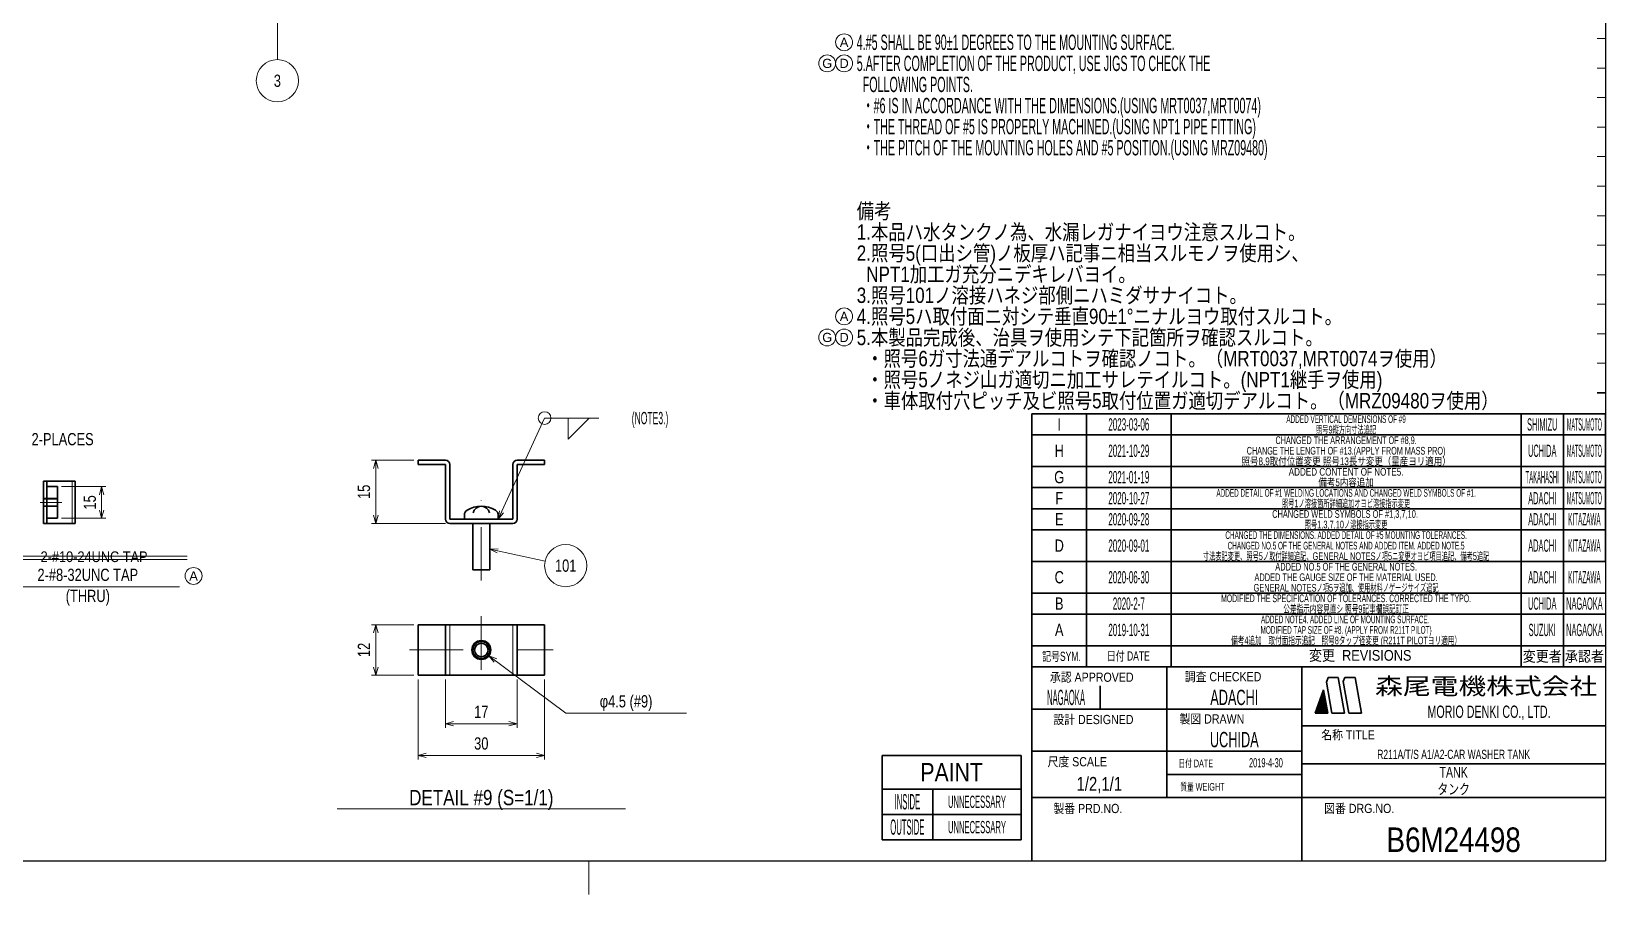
# Model space of a CAD drawing. Header units: millimetres. Extents: x 10 to 832, y 7 to 590.
# Drawn here: x 458.4 to 831.5, y 7 to 211.7 of the extents above; entities that cross this region are included whole.
import ezdxf
from ezdxf.enums import TextEntityAlignment as Align

# ---------------------------------------------------------------- set-up
doc = ezdxf.new("R2010")
doc.units = ezdxf.units.MM
doc.linetypes.add('DASHDOT', pattern=[25.3, 12.7, -6.3, 0, -6.3])
doc.linetypes.add('DASHED', pattern=[19, 12.7, -6.3])
for name, color, linetype in [('GR1_02', 7, 'Continuous'), ('GR1_05', 7, 'Continuous'), ('GR1_15', 7, 'Continuous'), ('GR1_16', 7, 'Continuous'), ('GR2_01', 7, 'Continuous'), ('GR2_05', 7, 'Continuous'), ('図面枠B6M', 7, 'Continuous'), ('表題、部品表_01', 7, 'Continuous')]:
    doc.layers.add(name, color=color, linetype=linetype)
doc.styles.add('HG丸ｺﾞｼｯｸM-PRO', font='')
doc.styles.get('HG丸ｺﾞｼｯｸM-PRO').set_extended_font_data('HG丸ｺﾞｼｯｸM-PRO')

# ---------------------------------------------------------------- blocks, each defined once
blk = doc.blocks.new('BLKF023')
at = {"layer": '図面枠B6M', "color": 2, "linetype": 'Continuous', "lineweight": 25}
for p in [(831.5, 584), (9.5, 15)]:
    blk.add_line(p, (831.5, 15), dxfattribs=at)
at = {"layer": '図面枠B6M', "color": 4, "linetype": 'Continuous', "lineweight": 13}
for p, q in [((829.5, 210), (831.5, 210)), ((829.5, 203), (831.5, 203)), ((829.5, 196), (831.5, 196)), ((829.5, 189), (831.5, 189)), ((829.5, 182), (831.5, 182)), ((829.5, 175), (831.5, 175)), ((829.5, 168), (831.5, 168)), ((829.5, 161), (831.5, 161)), ((829.5, 154), (831.5, 154)), ((829.5, 147), (831.5, 147)), ((829.5, 140), (831.5, 140)), ((829.5, 133), (831.5, 133)), ((590.5, 7), (590.5, 15))]:
    blk.add_line(p, q, dxfattribs=at)
at = {"layer": '図面枠B6M', "color": 3, "linetype": 'Continuous', "lineweight": 35}
for p, q in [((831.5, 126), (829.5, 126)), ((831.5, 121), (829.5, 121)), ((831.5, 116), (829.5, 116)), ((831.5, 108.5), (829.5, 108.5)), ((831.5, 103.5), (829.5, 103.5)), ((831.5, 98.5), (829.5, 98.5)), ((831.5, 93.5), (829.5, 93.5)), ((695.5, 86), (831.5, 86)), ((695.5, 86), (695.5, 15)), ((708.5, 86), (708.5, 61)), ((728.5, 61), (728.5, 86)), ((811.5, 86), (811.5, 61)), ((821.5, 86), (821.5, 61)), ((695.5, 78.5), (831.5, 78.5)), ((695.5, 73.5), (831.5, 73.5)), ((695.5, 66), (831.5, 66)), ((695.5, 61), (831.5, 61)), ((727.5, 61), (727.5, 30)), ((759.5, 61), (759.5, 15)), ((711.73, 56.5), (711.73, 51)), ((765.34, 57.4), (765.73, 58.5)), ((766.64, 50), (765.34, 57.4)), ((765.73, 58.5), (768.14, 58.5)), ((769.64, 50), (768.14, 58.5)), ((769.68, 58.5), (769.32, 57.51)), ((770.64, 50), (769.32, 57.51)), ((769.68, 58.5), (772.14, 58.5)), ((773.64, 50), (772.14, 58.5)), ((762.64, 50), (764.66, 55.55)), ((762.66, 50), (765.19, 52.53)), ((762.71, 50.19), (765.17, 52.65)), ((762.79, 50.41), (765.15, 52.77)), ((762.8, 50), (765.21, 52.41)), ((762.87, 50.64), (765.13, 52.89)), ((762.94, 50), (765.24, 52.29)), ((762.95, 50.86), (765.11, 53.01)), ((763.04, 51.08), (765.09, 53.13)), ((763.12, 51.3), (765.07, 53.25)), ((763.2, 51.53), (765.05, 53.37)), ((763.28, 51.75), (765.02, 53.49)), ((763.36, 51.97), (765, 53.61)), ((763.44, 52.19), (764.98, 53.73)), ((763.52, 52.42), (764.96, 53.86)), ((763.6, 52.64), (764.94, 53.98)), ((763.68, 52.86), (764.92, 54.1)), ((763.76, 53.08), (764.9, 54.22)), ((763.84, 53.31), (764.88, 54.34)), ((763.93, 53.53), (764.85, 54.46)), ((764.01, 53.75), (764.83, 54.58)), ((764.09, 53.97), (764.81, 54.7)), ((764.17, 54.19), (764.79, 54.82)), ((764.25, 54.42), (764.77, 54.94)), ((764.33, 54.64), (764.75, 55.06)), ((764.41, 54.86), (764.73, 55.18)), ((764.49, 55.08), (764.71, 55.3)), ((764.57, 55.31), (764.68, 55.42)), ((764.65, 55.53), (764.66, 55.54)), ((765.64, 50), (764.66, 55.55)), ((695.5, 51), (759.5, 51)), ((762.64, 50), (765.64, 50)), ((763.08, 50), (765.26, 52.17)), ((763.22, 50), (765.28, 52.05)), ((763.36, 50), (765.3, 51.93)), ((763.51, 50), (765.32, 51.81)), ((763.65, 50), (765.34, 51.69)), ((763.79, 50), (765.36, 51.57)), ((763.93, 50), (765.38, 51.45)), ((764.07, 50), (765.41, 51.33)), ((764.21, 50), (765.43, 51.21)), ((764.35, 50), (765.45, 51.09)), ((764.5, 50), (765.47, 50.97)), ((764.64, 50), (765.49, 50.85)), ((764.78, 50), (765.51, 50.73)), ((764.92, 50), (765.53, 50.61)), ((765.06, 50), (765.55, 50.49)), ((765.2, 50), (765.58, 50.37)), ((765.34, 50), (765.6, 50.25)), ((765.49, 50), (765.62, 50.13)), ((765.63, 50), (765.64, 50.01)), ((766.64, 50), (769.64, 50)), ((770.64, 50), (773.64, 50)), ((759.5, 47), (831.5, 47)), ((695.5, 41), (759.5, 41)), ((759.5, 38), (831.5, 38)), ((727.5, 35.5), (759.5, 35.5)), ((695.5, 30), (831.5, 30))]:
    blk.add_line(p, q, dxfattribs=at)
at = {"layer": '図面枠B6M', "color": 4, "linetype": 'Continuous', "lineweight": 13, "style": 'HG丸ｺﾞｼｯｸM-PRO'}
for s, height, width, p in [('記号SYM.', 2.182, 0.69227, (702.53, 63.49)), ('日付 DATE', 2.182, 0.692507, (718.37, 63.58)), ('変更  REVISIONS', 2.5455, 0.887352, (773.35, 63.72)), ('変更者', 2.545, 0.887717, (816.5, 63.5)), ('承認者', 2.545, 0.887717, (826.5, 63.5)), ('承認 APPROVED', 2.1818, 0.863151, (709.71, 58.54)), ('調査 CHECKED', 2.182, 0.863174, (740.84, 58.67)), ('設計 DESIGNED', 2.1818, 0.862613, (710.11, 48.51)), ('製図 DRAWN', 2.182, 0.863099, (738.2, 48.65)), ('名称 TITLE', 2.182, 0.862489, (770.47, 44.87)), ('尺度 SCALE', 2.182, 0.862581, (706.28, 38.49)), ('日付 DATE', 1.818, 0.618255, (734.38, 38.09)), ('質量 WEIGHT', 1.818, 0.618812, (735.96, 32.55)), ('製番 PRD.NO.', 2.182, 0.863299, (708.79, 27.41)), ('図番 DRG.NO.', 2.182, 0.863083, (773.12, 27.42))]:
    blk.add_text(s, height=height, dxfattribs=dict(at, width=width)).set_placement(p, align=Align.MIDDLE_CENTER)
at = {"layer": '図面枠B6M', "color": 2, "linetype": 'Continuous', "lineweight": 25, "style": 'HG丸ｺﾞｼｯｸM-PRO', "width": 1.206081}
blk.add_text('森尾電機株式会社', height=4, dxfattribs=at).set_placement((803.22, 56.43), align=Align.MIDDLE_CENTER)
at = {"layer": '図面枠B6M', "color": 3, "linetype": 'Continuous', "lineweight": 35, "style": 'HG丸ｺﾞｼｯｸM-PRO', "width": 0.652197}
blk.add_text('MORIO DENKI CO., LTD.', height=2.9091, dxfattribs=at).set_placement((803.88, 50.36), align=Align.MIDDLE_CENTER)
blk = doc.blocks.new('BLKF024')
at = {"layer": '図面枠B6M', "color": 3, "linetype": 'Continuous', "lineweight": 35, "style": 'HG丸ｺﾞｼｯｸM-PRO'}
for s, height, width, p in [('E', 2.91, 0.784871, (702, 96)), ('2020-09-28', 2.909, 0.488281, (718.5, 96)), ('CHANGED WELD SYMBOLS OF #1,3,7,10. ', 1.8182, 0.577704, (770, 97.25)), ('ADACHI', 2.909, 0.415454, (816.5, 96)), ('KITAZAWA', 2.909, 0.308644, (826.5, 96)), ('D', 2.91, 0.784656, (702, 89.75)), ('2020-09-01', 2.909, 0.488281, (718.5, 89.75)), ('CHANGED THE DIMENSIONS. ADDED DETAIL OF #5 MOUNTING TOLERANCES.', 1.8182, 0.497638, (770, 92.25)), ('ADACHI', 2.909, 0.415454, (816.5, 89.75)), ('KITAZAWA', 2.909, 0.308644, (826.5, 89.75)), ('C', 2.91, 0.782198, (702, 82.25)), ('2020-06-30', 2.909, 0.488281, (718.5, 82.25)), ('ADDED NO.5 OF THE GENERAL NOTES.', 1.8182, 0.577833, (770, 84.75)), ('ADACHI', 2.909, 0.415454, (816.5, 82.25)), ('KITAZAWA', 2.909, 0.308644, (826.5, 82.25)), ('B', 2.91, 0.78204, (702, 76)), ('2020-2-7', 2.909, 0.488281, (718.5, 76)), ('MODIFIED THE SPECIFICATION OF TOLERANCES. CORRECTED THE TYPO.', 1.8182, 0.537462, (770, 77.25)), ('UCHIDA', 2.909, 0.415827, (816.5, 76)), ('NAGAOKA', 2.909, 0.359254, (826.5, 76)), ('A', 2.91, 0.782973, (702, 69.75)), ('2019-10-31', 2.909, 0.488281, (718.5, 69.75)), ('ADDED NOTE4. ADDED LINE OF MOUNTING SURFACE. ', 1.8182, 0.497713, (770, 72.25)), ('SUZUKI', 2.909, 0.415549, (816.5, 69.75)), ('NAGAOKA', 2.909, 0.359254, (826.5, 69.75)), ('NAGAOKA', 3.636, 0.374843, (703.61, 53.75)), ('ADACHI', 3.636, 0.619335, (743.5, 53.75)), ('UCHIDA', 3.636, 0.61989, (743.5, 43.75)), ('R211A/T/S A1/A2-CAR WASHER TANK', 2.1818, 0.692108, (795.5, 40.25)), ('2019-4-30', 2.182, 0.482367, (751, 38.25)), ('1/2,1/1', 3.273, 0.806298, (711.5, 33.25)), ('TANK', 2.545, 0.741991, (795.5, 36)), ('B6M24498', 5.818, 0.845653, (795.5, 20))]:
    blk.add_text(s, height=height, dxfattribs=dict(at, width=width)).set_placement(p, align=Align.MIDDLE_CENTER)
blk = doc.blocks.new('BLKF074')
at = {"layer": '表題、部品表_01', "color": 3, "linetype": 'Continuous', "lineweight": 35}
for p, q in [((693, 40), (660, 40)), ((660, 40), (660, 20)), ((693, 20), (693, 40)), ((660, 32), (693, 32)), ((672, 32), (672, 20)), ((660, 26), (693, 26)), ((660, 20), (693, 20))]:
    blk.add_line(p, q, dxfattribs=at)
at = {"layer": '表題、部品表_01', "color": 3, "linetype": 'Continuous', "lineweight": 35, "style": 'HG丸ｺﾞｼｯｸM-PRO'}
for s, height, width, p in [('PAINT', 4.364, 0.862766, (676.5, 36)), ('INSIDE', 3.636, 0.375526, (666, 29)), ('UNNECESSARY', 2.9091, 0.464736, (682.5, 29)), ('OUTSIDE', 3.636, 0.375221, (666, 23)), ('UNNECESSARY', 2.9091, 0.464736, (682.5, 23))]:
    blk.add_text(s, height=height, dxfattribs=dict(at, width=width)).set_placement(p, align=Align.MIDDLE_CENTER)
blk = doc.blocks.new('BLKF073')
at = {"layer": '表題、部品表_01', "color": 3, "linetype": 'Continuous', "lineweight": 35}
blk.add_blockref('BLKF074', (0, 0), dxfattribs=at)
blk = doc.blocks.new('FXTIP_ARROW_S')
at = {"color": 0, "linetype": 'Continuous', "lineweight": -2}
for q in [(-1, 0), (-0.97, 0.26), (-0.97, -0.26)]:
    blk.add_line((0, 0), q, dxfattribs=at)
blk = doc.blocks.new('FXTIP_ARROW_E')
at = {"color": 0, "linetype": 'Continuous', "lineweight": -2}
for q in [(-1, 0), (-0.97, 0.26), (-0.97, -0.26)]:
    blk.add_line((0, 0), q, dxfattribs=at)
blk = doc.blocks.new('BLKF111')
at = {"layer": 'GR2_01', "color": 3, "linetype": 'Continuous', "lineweight": 35}
for radius in [2, 1.6]:
    blk.add_circle((565, 65), radius, dxfattribs=at)
blk = doc.blocks.new('BLKF110')
at = {"layer": 'GR2_01', "color": 3, "linetype": 'Continuous', "lineweight": 35}
for p, q in [((550, 71), (580, 71)), ((550, 71), (550, 59)), ((556.5, 71), (556.5, 59)), ((573.5, 71), (573.5, 59)), ((580, 71), (580, 59)), ((550, 59), (580, 59))]:
    blk.add_line(p, q, dxfattribs=at)
at = {"layer": 'GR2_01', "color": 4, "linetype": 'DASHED', "lineweight": 13}
for p, q in [((557.5, 71), (557.5, 59)), ((572.5, 71), (572.5, 59))]:
    blk.add_line(p, q, dxfattribs=at)
at = {"layer": 'GR2_01', "color": 4, "linetype": 'DASHDOT', "lineweight": 13}
for p, q in [((565, 73), (565, 57)), ((548, 65), (582, 65))]:
    blk.add_line(p, q, dxfattribs=at)
at = {"layer": 'GR2_01', "color": 3, "linetype": 'Continuous', "lineweight": 35}
blk.add_blockref('BLKF111', (0, 0), dxfattribs=at)
blk = doc.blocks.new('BLKF112')
at = {"layer": 'GR2_01', "color": 3, "linetype": 'Continuous', "lineweight": 35}
for p, q in [((550, 110), (556.5, 110)), ((550, 109), (550, 110)), ((550, 109), (556.5, 109)), ((556.5, 96), (556.5, 109)), ((557.5, 96), (557.5, 109)), ((572.5, 96), (572.5, 109)), ((573.5, 110), (580, 110)), ((573.5, 96), (573.5, 109)), ((573.5, 109), (580, 109)), ((580, 109), (580, 110)), ((561, 97.04), (561, 96)), ((569, 97.04), (569, 96)), ((557.5, 96), (572.5, 96)), ((557.5, 95), (572.5, 95)), ((563, 84), (563, 95)), ((567, 84), (567, 95)), ((563, 84), (567, 84))]:
    blk.add_line(p, q, dxfattribs=at)
at = {"layer": 'GR2_01', "color": 4, "linetype": 'DASHDOT', "lineweight": 13}
blk.add_line((565, 81.44), (565, 101.7), dxfattribs=at)
at = {"layer": 'GR2_01', "color": 3, "linetype": 'Continuous', "lineweight": 35}
for centre, radius, start, end in [((556.5, 109), 1, 0, 90), ((573.5, 109), 1, 90, 180), ((562.3, 97.04), 1.3, 121.2807, 180), ((565, 92.6), 6.5, 58.7193, 121.2807), ((565, 97.1), 2, 13.0029, 166.9971), ((567.7, 97.04), 1.3, 0, 58.7193), ((557.5, 96), 1, 180, 270), ((572.5, 96), 1, 270, 0)]:
    blk.add_arc(centre, radius, start, end, dxfattribs=at)
blk = doc.blocks.new('BLKF140')
at = {"layer": 'GR1_02', "color": 3, "linetype": 'Continuous', "lineweight": 35}
for p, q in [((461.25, 95), (461.25, 105)), ((461.25, 105), (468.75, 105)), ((462, 95), (462, 105)), ((468.75, 95), (468.75, 105)), ((464.5, 96.25), (464.5, 103.75)), ((461.25, 95), (468.75, 95))]:
    blk.add_line(p, q, dxfattribs=at)
at = {"layer": 'GR1_02', "color": 4, "linetype": 'DASHED', "lineweight": 13}
blk.add_line((468, 95), (468, 105), dxfattribs=at)
at = {"layer": 'GR1_02', "color": 4, "linetype": 'DASHDOT', "lineweight": 13}
blk.add_line((460.46, 100), (465.53, 100), dxfattribs=at)
blk = doc.blocks.new('BLKF139')
at = {"layer": 'GR1_02', "color": 3, "linetype": 'Continuous', "lineweight": 35}
for p, q in [((462, 103.75), (464.5, 103.75)), ((462, 96.25), (464.5, 96.25))]:
    blk.add_line(p, q, dxfattribs=at)
blk.add_blockref('BLKF140', (0, 0), dxfattribs=at)
blk = doc.blocks.new('BLKF141')
at = {"layer": 'GR1_02', "color": 4, "linetype": 'DASHED', "lineweight": 13}
for p, q in [((461.25, 101), (464.5, 101)), ((461.25, 100.8), (464.5, 100.8)), ((461.25, 99.2), (464.5, 99.2)), ((461.25, 99), (464.5, 99))]:
    blk.add_line(p, q, dxfattribs=at)
blk = doc.blocks.new('BLKF162')
at = {"layer": 'GR1_05', "color": 4, "linetype": 'Continuous', "lineweight": 13}
blk.add_circle((496.79, 82.56), 2, dxfattribs=at)
at = {"layer": 'GR1_05', "color": 4, "linetype": 'Continuous', "lineweight": 13, "style": 'HG丸ｺﾞｼｯｸM-PRO', "width": 1.042301}
blk.add_text('A', height=2.18, dxfattribs=at).set_placement((496.79, 82.56), align=Align.MIDDLE_CENTER)
blk = doc.blocks.new('BLKF193')
at = {"layer": 'GR2_05', "color": 4, "linetype": 'Continuous', "lineweight": 13}
blk.add_circle((651, 144.12), 2, dxfattribs=at)
at = {"layer": 'GR2_05', "color": 4, "linetype": 'Continuous', "lineweight": 13, "style": 'HG丸ｺﾞｼｯｸM-PRO', "width": 1.042301}
blk.add_text('A', height=2.18, dxfattribs=at).set_placement((651, 144.12), align=Align.MIDDLE_CENTER)
blk = doc.blocks.new('BLKF194')
at = {"layer": 'GR2_05', "color": 4, "linetype": 'Continuous', "lineweight": 13}
blk.add_circle((651, 209.12), 2, dxfattribs=at)
at = {"layer": 'GR2_05', "color": 4, "linetype": 'Continuous', "lineweight": 13, "style": 'HG丸ｺﾞｼｯｸM-PRO', "width": 1.042301}
blk.add_text('A', height=2.18, dxfattribs=at).set_placement((651, 209.12), align=Align.MIDDLE_CENTER)
blk = doc.blocks.new('BLKF195')
at = {"layer": 'GR2_05', "color": 4, "linetype": 'Continuous', "lineweight": 13}
blk.add_circle((651, 139.12), 2, dxfattribs=at)
at = {"layer": 'GR2_05', "color": 4, "linetype": 'Continuous', "lineweight": 13, "style": 'HG丸ｺﾞｼｯｸM-PRO', "width": 1.042833}
blk.add_text('D', height=2.18, dxfattribs=at).set_placement((651, 139.12), align=Align.MIDDLE_CENTER)
blk = doc.blocks.new('BLKF196')
at = {"layer": 'GR2_05', "color": 4, "linetype": 'Continuous', "lineweight": 13}
blk.add_circle((651, 204.12), 2, dxfattribs=at)
at = {"layer": 'GR2_05', "color": 4, "linetype": 'Continuous', "lineweight": 13, "style": 'HG丸ｺﾞｼｯｸM-PRO', "width": 1.042833}
blk.add_text('D', height=2.18, dxfattribs=at).set_placement((651, 204.12), align=Align.MIDDLE_CENTER)
blk = doc.blocks.new('BLKF198')
at = {"layer": '図面枠B6M', "color": 3, "linetype": 'Continuous', "lineweight": 35}
for p, q in [((695.5, 93.5), (831.5, 93.5)), ((695.5, 93.5), (695.5, 86)), ((708.5, 93.5), (708.5, 86)), ((728.5, 93.5), (728.5, 86)), ((811.5, 93.5), (811.5, 86)), ((821.5, 93.5), (821.5, 86)), ((831.5, 93.5), (831.5, 86)), ((695.5, 86), (831.5, 86))]:
    blk.add_line(p, q, dxfattribs=at)
blk = doc.blocks.new('BLKF197')
at = {"layer": '図面枠B6M', "color": 3, "linetype": 'Continuous', "lineweight": 35}
blk.add_blockref('BLKF198', (0, 0), dxfattribs=at)
blk = doc.blocks.new('BLKF215')
at = {"layer": '図面枠B6M', "color": 3, "linetype": 'Continuous', "lineweight": 35}
for p, q in [((695.5, 98.5), (831.5, 98.5)), ((695.5, 98.5), (695.5, 93.5)), ((708.5, 98.5), (708.5, 93.5)), ((728.5, 98.5), (728.5, 93.5)), ((811.5, 98.5), (811.5, 93.5)), ((821.5, 98.5), (821.5, 93.5)), ((831.5, 98.5), (831.5, 93.5)), ((695.5, 93.5), (831.5, 93.5))]:
    blk.add_line(p, q, dxfattribs=at)
blk = doc.blocks.new('BLKF214')
at = {"layer": '図面枠B6M', "color": 3, "linetype": 'Continuous', "lineweight": 35}
blk.add_blockref('BLKF215', (0, 0), dxfattribs=at)
blk = doc.blocks.new('BLKF228')
at = {"layer": '図面枠B6M', "color": 3, "linetype": 'Continuous', "lineweight": 35}
for p, q in [((695.5, 103.5), (831.5, 103.5)), ((695.5, 103.5), (695.5, 98.5)), ((708.5, 103.5), (708.5, 98.5)), ((728.5, 103.5), (728.5, 98.5)), ((811.5, 103.5), (811.5, 98.5)), ((821.5, 103.5), (821.5, 98.5)), ((831.5, 103.5), (831.5, 98.5)), ((695.5, 98.5), (831.5, 98.5))]:
    blk.add_line(p, q, dxfattribs=at)
blk = doc.blocks.new('BLKF227')
at = {"layer": '図面枠B6M', "color": 3, "linetype": 'Continuous', "lineweight": 35}
blk.add_blockref('BLKF228', (0, 0), dxfattribs=at)
at = {"layer": '図面枠B6M', "color": 4, "linetype": 'Continuous', "lineweight": 13, "style": 'HG丸ｺﾞｼｯｸM-PRO'}
for s, height, width, p in [('F', 2.91, 0.783156, (702, 101)), ('2020-10-27', 2.909, 0.488281, (718.5, 101)), ('ADDED DETAIL OF #1 WELDING LOCATIONS AND CHANGED WELD SYMBOLS OF #1.', 1.8182, 0.49798, (770, 102.25)), ('ADACHI', 2.909, 0.415454, (816.5, 101)), ('MATSUMOTO', 2.909, 0.26157, (826.5, 101))]:
    blk.add_text(s, height=height, dxfattribs=dict(at, width=width)).set_placement(p, align=Align.MIDDLE_CENTER)
blk = doc.blocks.new('BLKF230')
at = {"layer": '図面枠B6M', "color": 3, "linetype": 'Continuous', "lineweight": 35}
for p, q in [((695.5, 108.5), (831.5, 108.5)), ((695.5, 108.5), (695.5, 103.5)), ((708.5, 108.5), (708.5, 103.5)), ((728.5, 108.5), (728.5, 103.5)), ((811.5, 108.5), (811.5, 103.5)), ((821.5, 108.5), (821.5, 103.5)), ((831.5, 108.5), (831.5, 103.5)), ((695.5, 103.5), (831.5, 103.5))]:
    blk.add_line(p, q, dxfattribs=at)
blk = doc.blocks.new('BLKF229')
at = {"layer": '図面枠B6M', "color": 3, "linetype": 'Continuous', "lineweight": 35}
blk.add_blockref('BLKF230', (0, 0), dxfattribs=at)
at = {"layer": '図面枠B6M', "color": 3, "linetype": 'Continuous', "lineweight": 35, "style": 'HG丸ｺﾞｼｯｸM-PRO'}
for s, height, width, p in [('G', 2.91, 0.783387, (702, 106)), ('2021-01-19', 2.909, 0.488281, (718.5, 106)), ('ADDED CONTENT OF NOTE5.', 1.8182, 0.789829, (770, 107.25)), ('TAKAHASHI', 2.909, 0.284557, (816.5, 106)), ('MATSUMOTO', 2.909, 0.26157, (826.5, 106))]:
    blk.add_text(s, height=height, dxfattribs=dict(at, width=width)).set_placement(p, align=Align.MIDDLE_CENTER)
blk = doc.blocks.new('BLKF231')
at = {"layer": 'GR2_05', "color": 4, "linetype": 'Continuous', "lineweight": 13}
blk.add_circle((647, 204.12), 2, dxfattribs=at)
at = {"layer": 'GR2_05', "color": 4, "linetype": 'Continuous', "lineweight": 13, "style": 'HG丸ｺﾞｼｯｸM-PRO', "width": 1.042883}
blk.add_text('G', height=2.18, dxfattribs=at).set_placement((647, 204.12), align=Align.MIDDLE_CENTER)
blk = doc.blocks.new('BLKF232')
at = {"layer": 'GR2_05', "color": 4, "linetype": 'Continuous', "lineweight": 13}
blk.add_circle((647, 139.12), 2, dxfattribs=at)
at = {"layer": 'GR2_05', "color": 4, "linetype": 'Continuous', "lineweight": 13, "style": 'HG丸ｺﾞｼｯｸM-PRO', "width": 1.042883}
blk.add_text('G', height=2.18, dxfattribs=at).set_placement((647, 139.12), align=Align.MIDDLE_CENTER)
blk = doc.blocks.new('BLKF234')
at = {"layer": '図面枠B6M', "color": 3, "linetype": 'Continuous', "lineweight": 35}
for p, q in [((695.5, 116), (831.5, 116)), ((695.5, 116), (695.5, 108.5)), ((708.5, 116), (708.5, 108.5)), ((728.5, 116), (728.5, 108.5)), ((811.5, 116), (811.5, 108.5)), ((821.5, 116), (821.5, 108.5)), ((831.5, 116), (831.5, 108.5)), ((695.5, 108.5), (831.5, 108.5))]:
    blk.add_line(p, q, dxfattribs=at)
blk = doc.blocks.new('BLKF233')
at = {"layer": '図面枠B6M', "color": 3, "linetype": 'Continuous', "lineweight": 35}
blk.add_blockref('BLKF234', (0, 0), dxfattribs=at)
at = {"layer": '図面枠B6M', "color": 3, "linetype": 'Continuous', "lineweight": 35, "style": 'HG丸ｺﾞｼｯｸM-PRO'}
for s, height, width, p in [('CHANGED THE ARRANGEMENT OF #8,9.', 1.8182, 0.618779, (770, 114.75)), ('H', 2.91, 0.781614, (702, 112.25)), ('2021-10-29', 2.909, 0.488281, (718.5, 112.25)), ('UCHIDA', 2.909, 0.415827, (816.5, 112.25)), ('MATSUMOTO', 2.909, 0.26157, (826.5, 112.25))]:
    blk.add_text(s, height=height, dxfattribs=dict(at, width=width)).set_placement(p, align=Align.MIDDLE_CENTER)
blk = doc.blocks.new('BLKF241')
at = {"layer": '図面枠B6M', "color": 3, "linetype": 'Continuous', "lineweight": 35}
for p, q in [((695.5, 121), (831.5, 121)), ((695.5, 121), (695.5, 116)), ((708.5, 121), (708.5, 116)), ((728.5, 121), (728.5, 116)), ((811.5, 121), (811.5, 116)), ((821.5, 121), (821.5, 116)), ((831.5, 121), (831.5, 116)), ((695.5, 116), (831.5, 116))]:
    blk.add_line(p, q, dxfattribs=at)
blk = doc.blocks.new('BLKF240')
at = {"layer": '図面枠B6M', "color": 3, "linetype": 'Continuous', "lineweight": 35}
blk.add_blockref('BLKF241', (0, 0), dxfattribs=at)
at = {"layer": '図面枠B6M', "color": 4, "linetype": 'Continuous', "lineweight": 13, "style": 'HG丸ｺﾞｼｯｸM-PRO'}
for s, height, width, p in [('I', 2.91, 0.781614, (702, 118.5)), ('2023-03-06', 2.909, 0.488281, (718.5, 118.5)), ('ADDED VERTICAL DEMENSIONS OF #9', 1.8182, 0.497675, (770, 119.75)), ('SHIMIZU', 2.909, 0.359252, (816.5, 118.5)), ('MATSUMOTO', 2.909, 0.26157, (826.5, 118.5))]:
    blk.add_text(s, height=height, dxfattribs=dict(at, width=width)).set_placement(p, align=Align.MIDDLE_CENTER)

msp = doc.modelspace()

# ---------------------------------------------------------------- linework, layer by layer
at = {"layer": 'GR1_05', "color": 4, "linetype": 'Continuous', "lineweight": 13}
for p, q in [((451.15, 87.23), (495.25, 87.23)), ((451.15, 86.43), (495.25, 86.43))]:
    msp.add_line(p, q, dxfattribs=at)
at = {"layer": 'GR1_15', "color": 4, "linetype": 'Continuous', "lineweight": 13}
msp.add_line((516.66, 220.5), (516.66, 205), dxfattribs=at)
msp.add_circle((516.66, 200), 5, dxfattribs=at)
at = {"layer": 'GR1_16', "color": 4, "linetype": 'Continuous', "lineweight": 13}
for p, q in [((465.5, 103.75), (476, 103.75)), ((475, 96.25), (475, 103.75)), ((465.5, 96.25), (476, 96.25)), ((450, 80), (493.44, 80))]:
    msp.add_line(p, q, dxfattribs=at)
at = {"layer": 'GR2_01', "color": 4, "linetype": 'Continuous', "lineweight": 13}
for p, q in [((569, 96), (580, 120)), ((580, 120), (592.88, 120)), ((585.56, 120), (585.56, 115)), ((585.56, 115), (590.56, 120)), ((549, 110), (539, 110)), ((540, 95), (540, 110)), ((556.5, 95), (539, 95)), ((567, 88.93), (580.12, 86.07)), ((549, 71), (539, 71)), ((540, 59), (540, 71)), ((566.8, 63.65), (585, 50)), ((549, 59), (539, 59)), ((550, 58), (550, 39)), ((556.5, 58), (556.5, 46.5)), ((573.5, 58), (573.5, 46.5)), ((580, 58), (580, 39)), ((585, 50), (613.64, 50)), ((556.5, 47.5), (573.5, 47.5)), ((550, 40), (580, 40)), ((530.8, 27.3), (599.2, 27.3))]:
    msp.add_line(p, q, dxfattribs=at)
for centre, radius in [((580, 120), 1.5), ((585, 85), 5)]:
    msp.add_circle(centre, radius, dxfattribs=at)
at = {"layer": 'GR2_01', "color": 3, "linetype": 'Continuous', "lineweight": 35}
msp.add_circle((565, 65), 2.25, dxfattribs=at)

# ---------------------------------------------------------------- block references
at = {"layer": 'GR1_02', "color": 3, "linetype": 'Continuous', "lineweight": 35}
msp.add_blockref('BLKF139', (0, 0), dxfattribs=at)
at = {"layer": 'GR1_02', "color": 4, "linetype": 'DASHED', "lineweight": 13}
msp.add_blockref('BLKF141', (0, 0), dxfattribs=at)
at = {"layer": 'GR1_05', "color": 4, "linetype": 'Continuous', "lineweight": 13}
msp.add_blockref('BLKF162', (0, 0), dxfattribs=at)
at = {"layer": 'GR1_16', "color": 4, "linetype": 'Continuous', "lineweight": 13, "xscale": 2, "yscale": 2}
for name, p, rotation in [('FXTIP_ARROW_E', (475, 103.75), 90), ('FXTIP_ARROW_S', (475, 96.25), 270)]:
    msp.add_blockref(name, p, dxfattribs=dict(at, rotation=rotation))
at = {"layer": 'GR2_01', "color": 4, "linetype": 'Continuous', "lineweight": 13, "xscale": 2, "yscale": 2}
for name, p, rotation in [('FXTIP_ARROW_E', (540, 110), 90), ('FXTIP_ARROW_S', (569, 96), 245.3764352138364), ('FXTIP_ARROW_S', (540, 95), 270), ('FXTIP_ARROW_S', (567, 88.93), 167.6865718071635), ('FXTIP_ARROW_E', (540, 71), 90), ('FXTIP_ARROW_S', (566.8, 63.65), 143.1301023541561), ('FXTIP_ARROW_S', (540, 59), 270), ('FXTIP_ARROW_S', (556.5, 47.5), 180), ('FXTIP_ARROW_E', (573.5, 47.5), 360), ('FXTIP_ARROW_S', (550, 40), 180), ('FXTIP_ARROW_E', (580, 40), 360)]:
    msp.add_blockref(name, p, dxfattribs=dict(at, rotation=rotation))
at = {"layer": 'GR2_01', "color": 3, "linetype": 'Continuous', "lineweight": 35}
for name in ['BLKF112', 'BLKF110']:
    msp.add_blockref(name, (0, 0), dxfattribs=at)
at = {"layer": 'GR2_05', "color": 4, "linetype": 'Continuous', "lineweight": 13}
for name in ['BLKF194', 'BLKF231', 'BLKF196', 'BLKF193', 'BLKF232', 'BLKF195']:
    msp.add_blockref(name, (0, 0), dxfattribs=at)
at = {"layer": '図面枠B6M', "color": 4, "linetype": 'Continuous', "lineweight": 13}
for name in ['BLKF023', 'BLKF240', 'BLKF227']:
    msp.add_blockref(name, (0, 0), dxfattribs=at)
at = {"layer": '図面枠B6M', "color": 3, "linetype": 'Continuous', "lineweight": 35}
for name in ['BLKF233', 'BLKF229', 'BLKF214', 'BLKF024', 'BLKF197']:
    msp.add_blockref(name, (0, 0), dxfattribs=at)
at = {"layer": '表題、部品表_01', "color": 3, "linetype": 'Continuous', "lineweight": 35}
msp.add_blockref('BLKF073', (0, 0), dxfattribs=at)

# ---------------------------------------------------------------- texts
at = {"layer": 'GR1_05', "color": 3, "linetype": 'Continuous', "lineweight": 35, "style": 'HG丸ｺﾞｼｯｸM-PRO', "width": 0.887344}
msp.add_text('2-#10-24UNC TAP', height=2.5455, dxfattribs=at).set_placement((473.2, 85.08), align=Align.BOTTOM_CENTER)
at = {"layer": 'GR1_15', "color": 3, "linetype": 'Continuous', "lineweight": 35, "style": 'HG丸ｺﾞｼｯｸM-PRO', "width": 0.784542}
msp.add_text('3', height=2.91, rotation=0, dxfattribs=at).set_placement((516.66, 200), align=Align.MIDDLE_CENTER)
at = {"layer": 'GR1_16', "color": 3, "linetype": 'Continuous', "lineweight": 35, "style": 'HG丸ｺﾞｼｯｸM-PRO', "width": 0.78274}
msp.add_text('2-PLACES', height=2.909, dxfattribs=at).set_placement((458.38, 115), align=Align.MIDDLE_LEFT)
at = {"layer": 'GR1_16', "color": 3, "linetype": 'Continuous', "lineweight": 35, "style": 'HG丸ｺﾞｼｯｸM-PRO', "width": 0.784542}
msp.add_text('15', height=2.909, rotation=90, dxfattribs=at).set_placement((474.5, 100), align=Align.BOTTOM_CENTER)
at = {"layer": 'GR1_16', "color": 3, "linetype": 'Continuous', "lineweight": 35, "style": 'HG丸ｺﾞｼｯｸM-PRO'}
for s, height, width, p in [('2-#8-32UNC TAP', 2.9091, 0.783172, (471.72, 80.5)), ('(THRU)', 2.909, 0.782281, (471.72, 75.5))]:
    msp.add_text(s, height=height, dxfattribs=dict(at, width=width)).set_placement(p, align=Align.BOTTOM_CENTER)
at = {"layer": 'GR2_01', "color": 3, "linetype": 'Continuous', "lineweight": 35, "style": 'HG丸ｺﾞｼｯｸM-PRO'}
for s, height, width, p in [('(NOTE3.)', 2.909, 0.521641, (605, 120)), ('DETAIL #9 (S=1/1)', 3.6364, 0.83014, (565, 30))]:
    msp.add_text(s, height=height, dxfattribs=dict(at, width=width)).set_placement(p, align=Align.MIDDLE_CENTER)
at = {"layer": 'GR2_01', "color": 3, "linetype": 'Continuous', "lineweight": 35, "style": 'HG丸ｺﾞｼｯｸM-PRO', "width": 0.784542}
for s, rotation, p in [('15', 90, (539.5, 102.5)), ('12', 90, (539.5, 65)), ('17', 0, (565, 48)), ('30', 0, (565, 40.5))]:
    msp.add_text(s, height=2.909, rotation=rotation, dxfattribs=at).set_placement(p, align=Align.BOTTOM_CENTER)
msp.add_text('101', height=2.909, rotation=0, dxfattribs=at).set_placement((585, 85), align=Align.MIDDLE_CENTER)
at = {"layer": 'GR2_01', "color": 3, "linetype": 'Continuous', "lineweight": 35, "style": 'HG丸ｺﾞｼｯｸM-PRO', "width": 0.783507}
msp.add_text('φ4.5 (#9)', height=2.909, dxfattribs=at).set_placement((599.32, 50.5), align=Align.BOTTOM_CENTER)
at = {"layer": '図面枠B6M', "color": 3, "linetype": 'Continuous', "lineweight": 35, "style": 'HG丸ｺﾞｼｯｸM-PRO'}
for s, height, width, p in [('照号9縦方向寸法追記', 1.818, 0.578072, (770, 117.25)), ('CHANGE THE LENGTH OF #13.(APPLY FROM MASS PRO)', 1.8182, 0.618446, (770, 112.25)), ('照号8,9取付位置変更 照号13長サ変更（量産ヨリ適用）', 1.8182, 0.7899, (770, 109.75)), ('備考5内容追加', 1.818, 0.789991, (770, 104.75)), ('照号1ノ溶接箇所詳細追加オヨビ溶接指示変更', 1.8182, 0.57816, (770, 99.75)), ('照号1,3,7,10ノ溶接指示変更', 1.8182, 0.577274, (770, 94.75)), ('CHANGED NO.5 OF THE GENERAL NOTES AND ADDED ITEM. ADDED NOTE.5', 1.8182, 0.497767, (770, 89.75)), ('寸法表記変更、照号5ノ取付詳細追記、GENERAL NOTESノ項5ニ変更オヨビ項目追記、備考5追記', 1.8182, 0.578129, (770, 87.25)), ('ADDED THE GAUGE SIZE OF THE MATERIAL USED.', 1.8182, 0.578029, (770, 82.25)), ('GENERAL NOTESノ項5ヲ追加、使用材料ノゲージサイズ追記', 1.8182, 0.578178, (770, 79.75)), ('公差指示内容見直シ 照号9記事欄誤記訂正', 1.8182, 0.618896, (770, 74.75)), ('備考4追加\u3000取付面指示追記\u3000照号8タップ径変更 (R211T PILOTヨリ適用）', 1.8182, 0.618872, (770, 67.25)), ('MODIFIED TAP SIZE OF #8. (APPLY FROM R211T PILOT)', 1.8182, 0.498151, (770, 69.75)), ('タンク', 2.545, 0.741121, (795.5, 32))]:
    msp.add_text(s, height=height, dxfattribs=dict(at, width=width)).set_placement(p, align=Align.MIDDLE_CENTER)
at = {"layer": '表題、部品表_01', "color": 3, "linetype": 'Continuous', "lineweight": 35, "style": 'HG丸ｺﾞｼｯｸM-PRO'}
for s, height, width, p in [('4.#5 SHALL BE 90±1 DEGREES TO THE MOUNTING SURFACE.', 3.6364, 0.522306, (654, 209.12)), ('5.AFTER COMPLETION OF THE PRODUCT, USE JIGS TO CHECK THE', 3.6364, 0.522284, (654, 204.12)), ('  FOLLOWING POINTS.', 3.6364, 0.522936, (654, 199.12)), ('  ・#6 IS IN ACCORDANCE WITH THE DIMENSIONS.(USING MRT0037,MRT0074)', 3.6364, 0.52198, (654, 194.12)), ('  ・THE THREAD OF #5 IS PROPERLY MACHINED.(USING NPT1 PIPE FITTING)', 3.6364, 0.522432, (654, 189.12)), ('  ・THE PITCH OF THE MOUNTING HOLES AND #5 POSITION.(USING MRZ09480)', 3.6364, 0.52214, (654, 184.12)), ('備考', 3.636, 0.830707, (654, 169.12)), ('1.本品ハ水タンクノ為、水漏レガナイヨウ注意スルコト。', 3.6364, 0.830607, (654, 164.12)), ('2.照号5(口出シ管)ノ板厚ハ記事ニ相当スルモノヲ使用シ、', 3.6364, 0.83045, (654, 159.12)), ('  NPT1加工ガ充分ニデキレバヨイ。', 3.6364, 0.830667, (654, 154.12)), ('3.照号101ノ溶接ハネジ部側ニハミダサナイコト。', 3.6364, 0.830377, (654, 149.12)), ('4.照号5ハ取付面ニ対シテ垂直90±1°ニナルヨウ取付スルコト。', 3.6364, 0.830395, (654, 144.12)), ('5.本製品完成後、治具ヲ使用シテ下記箇所ヲ確認スルコト。', 3.6364, 0.830611, (654, 139.12)), ('  ・照号6ガ寸法通デアルコトヲ確認ノコト。（MRT0037,MRT0074ヲ使用）', 3.6364, 0.830298, (654, 134.12)), ('  ・照号5ノネジ山ガ適切ニ加工サレテイルコト。(NPT1継手ヲ使用)', 3.6364, 0.83055, (654, 129.12)), ('  ・車体取付穴ピッチ及ビ照号5取付位置ガ適切デアルコト。（MRZ09480ヲ使用）', 3.6364, 0.830466, (654, 124.12))]:
    msp.add_text(s, height=height, dxfattribs=dict(at, width=width)).set_placement(p, align=Align.MIDDLE_LEFT)

doc.saveas('drawing.dxf')
